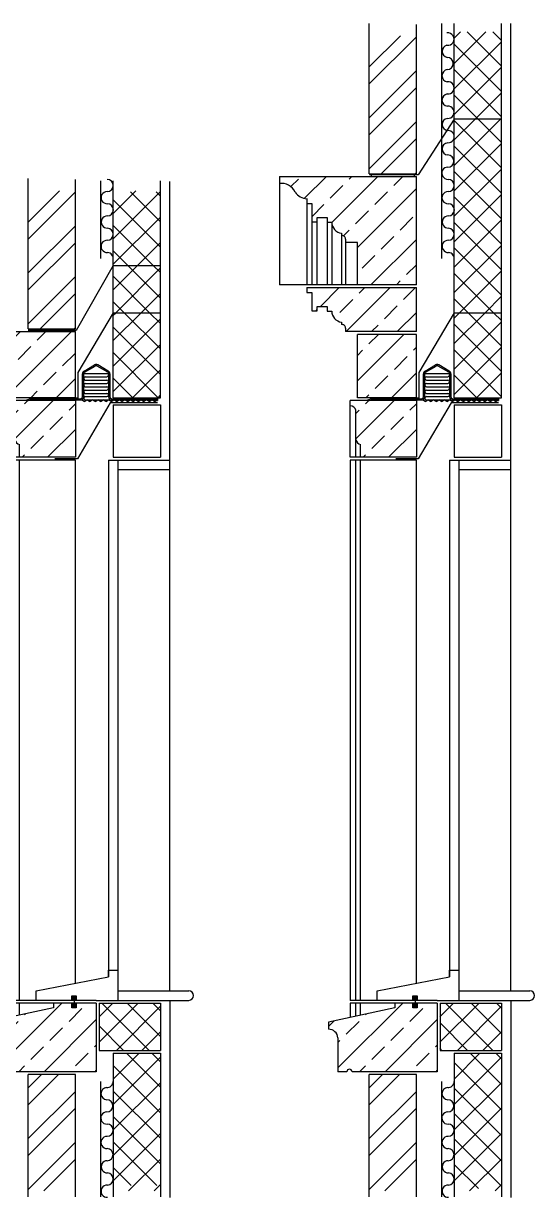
# Model space of a CAD drawing. Extents: x -9127 to 548, y 11049 to 16542.
# Drawn here: x -3676 to -2595, y 11057 to 13541 of the extents above; entities that cross this region are included whole.
import ezdxf

# ---------------------------------------------------------------- set-up
doc = ezdxf.new("R2010")
doc.units = 0
doc.header["$MEASUREMENT"] = 0
doc.layers.get('0').update_dxf_attribs({"linetype": 'CONTINUOUS'})
doc.layers.add('detail', color=7, linetype='CONTINUOUS')

# ---------------------------------------------------------------- blocks, each defined once
blk = doc.blocks.new('*X8')
at = {"color": 0}
for p, q in [((4862, 2652.9), (4909.8, 2700.7)), ((4862, 2599), (4962, 2699)), ((4862, 2545.1), (4962, 2645.1)), ((4913.5, 2542.7), (4962, 2591.2))]:
    blk.add_line(p, q, dxfattribs=at)
blk = doc.blocks.new('*X4')
at = {"color": 0}
for p, q in [((4654, 2175.5), (4735.3, 2256.7)), ((4674.2, 2249.6), (4681.4, 2256.7)), ((4768.5, 2236.1), (4782, 2249.6)), ((4654, 2229.3), (4660.8, 2236.1)), ((4728.1, 2195.7), (4755, 2222.6)), ((4723, 2136.7), (4782, 2195.7)), ((4687.7, 2155.3), (4714.6, 2182.2)), ((4669.1, 2136.7), (4674.2, 2141.8)), ((4782, 2141.8), (4782, 2141.8))]:
    blk.add_line(p, q, dxfattribs=at)
blk = doc.blocks.new('*X2')
at = {"color": 0}
for p, q in [((4492, 2390.6), (4499.1, 2397.7)), ((4525.1, 2369.9), (4558, 2402.7)), ((4579, 2316), (4665.7, 2402.7)), ((4606.9, 2397.7), (4611.8, 2402.7)), ((4633.5, 2262.7), (4773.5, 2402.7)), ((4701.2, 2384.3), (4719.6, 2402.7)), ((4566.5, 2357.3), (4593.4, 2384.3)), ((4660.8, 2343.8), (4687.7, 2370.8)), ((4755, 2330.4), (4782, 2357.3)), ((4620.3, 2303.4), (4647.3, 2330.4)), ((4714.6, 2290), (4741.6, 2316.9)), ((4569.7, 2306.7), (4572.3, 2309.3)), ((4741.3, 2262.7), (4782, 2303.5)), ((4687.4, 2262.7), (4701.2, 2276.5))]:
    blk.add_line(p, q, dxfattribs=at)
blk = doc.blocks.new('*X0')
at = {"color": 0}
for p, q in [((4682, 2634.5), (4748.2, 2700.7)), ((4682, 2598.6), (4782, 2698.6)), ((4682, 2526.8), (4782, 2626.8)), ((4682, 2490.8), (4782, 2590.8)), ((4682, 2419), (4782, 2519)), ((4707.7, 2408.7), (4782, 2483.1)), ((4779.5, 2408.7), (4782, 2411.2))]:
    blk.add_line(p, q, dxfattribs=at)
blk = doc.blocks.new('*X7')
at = {"color": 0}
for p, q in [((4862, 2491.2), (4913.5, 2542.7)), ((4867.4, 2442.7), (4962, 2537.3)), ((4921.3, 2442.7), (4962, 2483.5)), ((4862, 2383.5), (4921.3, 2442.7)), ((4862, 2437.3), (4867.4, 2442.7)), ((4862, 2329.6), (4962, 2429.6)), ((4862, 2275.7), (4962, 2375.7)), ((4902.9, 2262.7), (4962, 2321.8)), ((4956.8, 2262.7), (4962, 2267.9))]:
    blk.add_line(p, q, dxfattribs=at)
blk = doc.blocks.new('*X6')
at = {"color": 0}
for p, q in [((4832, 898.7), (4914.8, 981.4)), ((4832, 952.5), (4860.9, 981.4)), ((4868.7, 881.4), (4962, 974.8)), ((4922.6, 881.4), (4962, 920.9))]:
    blk.add_line(p, q, dxfattribs=at)
blk = doc.blocks.new('*X1')
at = {"color": 0}
for p, q in [((4682, 802.5), (4710.2, 830.7)), ((4682, 766.6), (4746.1, 830.7)), ((4682, 694.8), (4782, 794.8)), ((4682, 658.9), (4782, 758.9)), ((4682, 587), (4782, 687)), ((4715, 584.1), (4782, 651.1))]:
    blk.add_line(p, q, dxfattribs=at)
blk = doc.blocks.new('*X5')
at = {"color": 0}
for p, q in [((4862, 820.9), (4916.6, 875.4)), ((4862, 874.8), (4862.7, 875.4)), ((4862, 767), (4962, 867)), ((4862, 713.1), (4962, 813.1)), ((4862, 659.3), (4962, 759.3)), ((4862, 605.4), (4962, 705.4)), ((4894.6, 584.1), (4962, 651.5)), ((4948.5, 584.1), (4962, 597.6))]:
    blk.add_line(p, q, dxfattribs=at)
blk = doc.blocks.new('*X3')
at = {"color": 0}
for p, q in [((4616, 844.3), (4753.2, 981.4)), ((4768.5, 942.9), (4795.5, 969.9)), ((4674.2, 956.4), (4676.5, 958.7)), ((4715.9, 836.4), (4826, 946.5)), ((4596, 932.1), (4608, 944)), ((4633.8, 916), (4660.8, 942.9)), ((4728.1, 902.5), (4755, 929.5)), ((4616, 898.2), (4620.3, 902.5)), ((4687.7, 862.1), (4714.6, 889)), ((4782, 848.6), (4808.9, 875.6)), ((4822.4, 889), (4826, 892.7)), ((4662, 836.4), (4674.2, 848.6)), ((4823.7, 836.4), (4826, 838.8))]:
    blk.add_line(p, q, dxfattribs=at)
blk = doc.blocks.new('*X9')
at = {"color": 0}
for p, q in [((4962, 2635.3), (4898.8, 2698.5)), ((4962, 2689.2), (4952.7, 2698.5)), ((4962, 2581.4), (4862, 2681.4)), ((4946.8, 2542.7), (4862, 2627.5)), ((4892.9, 2542.7), (4862, 2573.6)), ((4962, 2473.6), (4892.9, 2542.7)), ((4962, 2527.5), (4946.8, 2542.7)), ((4939.1, 2442.7), (4862, 2519.8)), ((4885.2, 2442.7), (4862, 2465.9)), ((4962, 2365.9), (4885.2, 2442.7)), ((4962, 2419.8), (4939.1, 2442.7)), ((4962, 2312), (4862, 2412)), ((4957.4, 2262.7), (4862, 2358.1)), ((4903.5, 2262.7), (4862, 2304.2)), ((4937.8, 881.4), (4837.8, 981.4)), ((4962, 911.1), (4891.6, 981.4)), ((4962, 965), (4945.5, 981.4)), ((4883.9, 881.4), (4832, 933.3)), ((4962, 803.3), (4889.9, 875.4)), ((4962, 857.2), (4943.8, 875.4)), ((4962, 749.4), (4862, 849.4)), ((4962, 695.5), (4862, 795.5)), ((4962, 641.7), (4862, 741.7)), ((4954.2, 595.6), (4862, 687.8)), ((4900.3, 595.6), (4862, 633.9))]:
    blk.add_line(p, q, dxfattribs=at)
blk = doc.blocks.new('26')
at = {"layer": 'detail'}
for p, q in [((-1668.2, 8326.3), (-1668.2, 8644.2)), ((-1568.2, 8326.3), (-1568.2, 8641.9)), ((-1514.1, 8474.7), (-1514.1, 8639.4)), ((-1488.2, 8180.3), (-1488.2, 8639.4)), ((-1388.2, 8180.3), (-1388.2, 8639.4)), ((-1368.2, 6925), (-1368.2, 8638.1)), ((-1488.2, 8460.3), (-1566.7, 8322.9)), ((-1488.2, 8460.3), (-1388.2, 8460.3)), ((-1488.2, 8360.3), (-1562.8, 8233.7)), ((-1488.2, 8360.3), (-1388.2, 8360.3)), ((-1668.2, 8326.3), (-1568.2, 8326.3)), ((-1663.8, 8326.3), (-1663.8, 8320.3)), ((-1572.6, 8326.3), (-1572.6, 8320.3)), ((-1858.2, 8320.3), (-1858.2, 8305.3)), ((-1858.2, 8320.3), (-1568.2, 8320.3)), ((-1566.7, 8322.9), (-1668.3, 8322.9)), ((-1566.7, 8322.9), (-1572.6, 8322.9)), ((-1568.2, 8180.3), (-1568.2, 8320.3)), ((-1799.8, 8273.3), (-1799.8, 8263.3)), ((-1799.8, 8263.3), (-1789.8, 8263.3)), ((-1789.8, 8263.3), (-1789.8, 8224.3)), ((-1550, 8236.7), (-1527.6, 8249.7)), ((-1498.6, 8236.7), (-1521, 8249.7)), ((-1789.8, 8224.3), (-1777.9, 8224.3)), ((-1777.9, 8224.3), (-1777.9, 8233.5)), ((-1777.9, 8233.5), (-1757.2, 8233.5)), ((-1757.2, 8233.5), (-1757.2, 8223.7)), ((-1562.8, 8233.7), (-1562.8, 8180)), ((-1553.3, 8182.2), (-1553.3, 8231)), ((-1550.7, 8231.6), (-1501.4, 8231.6)), ((-1550.7, 8182.2), (-1550.7, 8231)), ((-1548.7, 8234.5), (-1526.3, 8247.4)), ((-1547.2, 8224.6), (-1501.4, 8224.6)), ((-1499.9, 8234.5), (-1522.3, 8247.4)), ((-1497.9, 8231), (-1497.9, 8182.2)), ((-1495.3, 8231), (-1495.3, 8182.2)), ((-1757.2, 8223.7), (-1747.3, 8223.7)), ((-1726.4, 8200.3), (-1726.4, 8195.3)), ((-1547.2, 8217.6), (-1501.4, 8217.6)), ((-1547.2, 8210.6), (-1501.4, 8210.6)), ((-1547.2, 8203.6), (-1501.4, 8203.6)), ((-1718.2, 8187.8), (-1718.2, 8180.3)), ((-1568.2, 8180.3), (-1718.2, 8180.3)), ((-1663.7, 8178.2), (-1671.7, 8175)), ((-1671.7, 8175), (-1671.4, 8174.3)), ((-1666.5, 8174.3), (-1663.2, 8175.6)), ((-1562.8, 8179.5), (-1664.5, 8179.5)), ((-1663.7, 8178.2), (-1557.3, 8178.2)), ((-1663.2, 8175.6), (-1557.3, 8175.6)), ((-1562.8, 8180), (-1562.8, 8179.5)), ((-1549.6, 8172.6), (-1555.3, 8175.6)), ((-1549.6, 8172.6), (-1543.8, 8175.6)), ((-1547.2, 8196.6), (-1501.4, 8196.6)), ((-1547.2, 8189.6), (-1501.4, 8189.6)), ((-1547.2, 8182.6), (-1501.4, 8182.6)), ((-1547.2, 8175.6), (-1497.9, 8175.6)), ((-1538.1, 8172.6), (-1543.8, 8175.6)), ((-1538.1, 8172.6), (-1532.4, 8175.6)), ((-1526.7, 8172.6), (-1532.4, 8175.6)), ((-1526.7, 8172.6), (-1521, 8175.6)), ((-1515.3, 8172.6), (-1521, 8175.6)), ((-1515.3, 8172.6), (-1509.6, 8175.6)), ((-1503.9, 8172.6), (-1509.6, 8175.6)), ((-1503.9, 8172.6), (-1498.1, 8175.6)), ((-1492.4, 8172.6), (-1498.1, 8175.6)), ((-1492.4, 8172.6), (-1486.7, 8175.6)), ((-1491.3, 8178.2), (-1395.3, 8178.2)), ((-1491.3, 8175.6), (-1395.3, 8175.6)), ((-1488.2, 8180.3), (-1388.2, 8180.3)), ((-1481, 8172.6), (-1486.7, 8175.6)), ((-1481, 8172.6), (-1475.3, 8175.6)), ((-1469.6, 8172.6), (-1475.3, 8175.6)), ((-1469.6, 8172.6), (-1463.9, 8175.6)), ((-1458.1, 8172.6), (-1463.9, 8175.6)), ((-1458.1, 8172.6), (-1452.4, 8175.6)), ((-1446.7, 8172.6), (-1452.4, 8175.6)), ((-1446.7, 8172.6), (-1441, 8175.6)), ((-1435.3, 8172.6), (-1441, 8175.6)), ((-1435.3, 8172.6), (-1429.6, 8175.6)), ((-1423.9, 8172.6), (-1429.6, 8175.6)), ((-1423.9, 8172.6), (-1418.1, 8175.6)), ((-1412.4, 8172.6), (-1418.1, 8175.6)), ((-1412.4, 8172.6), (-1406.7, 8175.6)), ((-1401, 8172.6), (-1406.7, 8175.6)), ((-1405.3, 8179.2), (-1394.3, 8179.2)), ((-1401, 8172.6), (-1397.2, 8174.6)), ((-1397.2, 8174.6), (-1394.3, 8174.6)), ((-1395.3, 8178.2), (-1395.3, 8175.6)), ((-1394.3, 8179.2), (-1394.3, 8174.6)), ((-1568.2, 8174.3), (-1708.2, 8174.3)), ((-1708.2, 8054.3), (-1708.2, 8174.3)), ((-1696.2, 8054.3), (-1696.2, 8153.7)), ((-1568.2, 8174.3), (-1568.2, 8054.3)), ((-1494.9, 8169.6), (-1564.1, 8051.2)), ((-1394.6, 8169.6), (-1494.9, 8169.6)), ((-1488.2, 8165.3), (-1388.2, 8165.3)), ((-1488.2, 8165.3), (-1488.2, 8054.3)), ((-1388.2, 8165.3), (-1388.2, 8054.3)), ((-1686.2, 8054.3), (-1686.2, 8081.1)), ((-1568.2, 8054.3), (-1708.2, 8054.3)), ((-1564.1, 8051.2), (-1612, 8051.2)), ((-1488.2, 8054.3), (-1388.2, 8054.3)), ((-1568.2, 8048.3), (-1708.2, 8048.3)), ((-1708.2, 8048.3), (-1708.2, 6905)), ((-1696.2, 6905), (-1696.2, 8048.3)), ((-1686.2, 6905), (-1686.2, 8048.3)), ((-1568.2, 6941.3), (-1568.2, 8048.3)), ((-1498.2, 8048.3), (-1368.2, 8048.3)), ((-1498.2, 8048.3), (-1498.2, 6955)), ((-1478.2, 8048.3), (-1478.2, 6905)), ((-1478.2, 8028.3), (-1368.2, 8028.3)), ((-1498.2, 6968.9), (-1478.2, 6968.9)), ((-1498.2, 6955), (-1498.2, 6968.9)), ((-1651.2, 6925), (-1498.2, 6955)), ((-1651.2, 6905), (-1651.2, 6925)), ((-1575.8, 6914.3), (-1566.7, 6914.3)), ((-1575.8, 6905), (-1575.8, 6914.3)), ((-1566.7, 6914.3), (-1566.7, 6905)), ((-1478.2, 6925), (-1328.2, 6925)), ((-1614.2, 6889), (-1754.2, 6859)), ((-1524.2, 6905), (-1708.2, 6905)), ((-1708.2, 6899), (-1708.2, 6868.9)), ((-1524.2, 6899), (-1708.2, 6899)), ((-1696.2, 6871.4), (-1696.2, 6899)), ((-1686.2, 6873.6), (-1686.2, 6899)), ((-1614.2, 6899), (-1614.2, 6889)), ((-1575.8, 6888.9), (-1575.8, 6899)), ((-1566.7, 6888.9), (-1575.8, 6888.9)), ((-1571, 6905.8), (-1571, 6896.1)), ((-1566.7, 6899), (-1566.7, 6888.9)), ((-1524.2, 6905), (-1328.2, 6905)), ((-1524.2, 6899), (-1524.2, 6754)), ((-1518.2, 6899), (-1518.2, 6799)), ((-1518.2, 6899), (-1388.2, 6899)), ((-1388.2, 6899), (-1388.2, 6799)), ((-1368.2, 6905), (-1368.2, 6799)), ((-1754.2, 6859), (-1754.2, 6844)), ((-1734.2, 6825.5), (-1734.2, 6754)), ((-1518.2, 6799), (-1388.2, 6799)), ((-1488.2, 6793), (-1388.2, 6793)), ((-1488.2, 6793), (-1488.2, 6489)), ((-1388.2, 6793), (-1388.2, 6489)), ((-1368.2, 6799), (-1368.2, 6488)), ((-1715.4, 6754), (-1734.2, 6754)), ((-1524.2, 6754), (-1704.3, 6754)), ((-1568.2, 6748.3), (-1668.2, 6748.3)), ((-1668.2, 6489), (-1668.2, 6748.3)), ((-1568.2, 6489), (-1568.2, 6748.3)), ((-1514.1, 6639.9), (-1514.1, 6733.3)), ((-1514.1, 6489), (-1514.1, 6639.9))]:
    blk.add_line(p, q, dxfattribs=at)
for centre, radius, start, end in [((-1501.1, 8629.6), 12.9, 270, 90), ((-1501.1, 8603.8), 12.9, 90, 271.8319), ((-1500.7, 8578), 12.9, 270, 90), ((-1500.7, 8552.2), 12.9, 90, 271.8319), ((-1501.1, 8526.4), 12.9, 273.2723, 86.7277), ((-1501, 8500.6), 12.9, 87.2031, 274.6288), ((-1501.2, 8474.6), 13.1, 350.8493, 84.4626), ((-1853.4, 8274.6), 31, 23.7662, 98.989), ((-1797.3, 8307.6), 34.4, 216.4713, 265.9248), ((-1524.3, 8244), 6.6, 60, 120), ((-1546.7, 8231), 6.6, 120, 180), ((-1546.7, 8231), 4, 120, 180), ((-1547.2, 8221.1), 3.5, 90, 270), ((-1524.3, 8244), 4, 60, 120), ((-1501.4, 8228.1), 3.5, 270, 90), ((-1501.9, 8231), 4, 0, 60), ((-1501.9, 8231), 6.6, 0, 60), ((-1724.3, 8223.2), 23, 178.7283, 264.6114), ((-1547.2, 8207.1), 3.5, 90, 270), ((-1501.4, 8214.1), 3.5, 270, 90), ((-1501.4, 8200.1), 3.5, 270, 90), ((-1725.7, 8187.8), 7.49, 0, 95.3837), ((-1557.3, 8182.2), 4, 270, 0), ((-1557.3, 8182.2), 6.6, 270, 0), ((-1547.2, 8193.1), 3.5, 90, 270), ((-1547.2, 8179.1), 3.5, 90, 270), ((-1501.4, 8186.1), 3.5, 270, 90), ((-1491.3, 8182.2), 6.6, 180, 270), ((-1491.3, 8182.2), 4, 180, 270), ((-1708.4, 8150.9), 12.4, 13.0026, 89.4586), ((-1683.8, 8093.3), 12.5, 186.0055, 258.6441), ((-1328.2, 6915), 10, 270, 90), ((-1754.3, 6823.8), 20.2, 4.7827, 89.7207), ((-1709.9, 6753.6), 5.55, 3.7391, 176.2609), ((-1501.3, 6707.5), 12.9, 93.4511, 268.3808), ((-1501.2, 6733.3), 12.9, 266.1979, 0.0944), ((-1501.6, 6681.7), 12.9, 270, 90), ((-1501.6, 6655.9), 12.9, 90, 271.8319), ((-1501.2, 6630.1), 12.9, 270, 90), ((-1501.2, 6604.2), 12.9, 90, 271.8319), ((-1501.4, 6578.4), 12.9, 272.5316, 87.4684), ((-1500.8, 6552.6), 12.9, 90, 271.8319), ((-1501.1, 6526.8), 12.9, 273.2723, 86.7277), ((-1501, 6501), 12.9, 87.2031, 274.6288)]:
    blk.add_arc(centre, radius, start, end, dxfattribs=at)
for points in [[(-1575.8, 6914.3), (-1566.7, 6914.3), (-1575.8, 6905), (-1566.6, 6905)], [(-1575.8, 6899.1), (-1566.7, 6899.1), (-1575.6, 6888.9), (-1566.7, 6888.9)]]:
    blk.add_solid(points, dxfattribs=at)
for name in ['*X0', '*X9', '*X8', '*X7', '*X2', '*X4', '*X3', '*X6', '*X5', '*X1']:
    blk.add_blockref(name, (-6350.2, 5917.6), dxfattribs=at)
blk = doc.blocks.new('*X10')
at = {"color": 0}
for p, q in [((4682, 2634.5), (4748.2, 2700.7)), ((4682, 2598.6), (4782, 2698.6)), ((4682, 2526.8), (4782, 2626.8)), ((4682, 2490.8), (4782, 2590.8)), ((4682, 2419), (4782, 2519)), ((4707.7, 2408.7), (4782, 2483.1)), ((4779.5, 2408.7), (4782, 2411.2))]:
    blk.add_line(p, q, dxfattribs=at)
blk = doc.blocks.new('*X13')
at = {"color": 0}
for p, q in [((4654, 2175.5), (4735.3, 2256.7)), ((4674.2, 2249.6), (4681.4, 2256.7)), ((4768.5, 2236.1), (4782, 2249.6)), ((4654, 2229.3), (4660.8, 2236.1)), ((4728.1, 2195.7), (4755, 2222.6)), ((4723, 2136.7), (4782, 2195.7)), ((4687.7, 2155.3), (4714.6, 2182.2)), ((4669.1, 2136.7), (4674.2, 2141.8)), ((4782, 2141.8), (4782, 2141.8))]:
    blk.add_line(p, q, dxfattribs=at)
blk = doc.blocks.new('*X16')
at = {"color": 0}
for p, q in [((6149, 2970), (6216, 3037)), ((6149, 3023.9), (6162.1, 3037)), ((6149, 2916.1), (6249, 3016.1)), ((6149, 2862.2), (6249, 2962.2)), ((6193, 2852.3), (6249, 2908.3)), ((6149, 2754.5), (6246.9, 2852.3)), ((6149, 2808.3), (6193, 2852.3)), ((6246.9, 2852.3), (6249, 2854.5)), ((6149, 2700.6), (6249, 2800.6)), ((6149, 2646.7), (6249, 2746.7)), ((6149, 2592.8), (6249, 2692.8)), ((6149, 2538.9), (6249, 2638.9)), ((6149, 2485.1), (6249, 2585.1)), ((6160.5, 2442.7), (6249, 2531.2)), ((6214.4, 2442.7), (6249, 2477.3)), ((6149, 2431.2), (6160.5, 2442.7)), ((6149, 2377.3), (6214.4, 2442.7)), ((6149, 2323.4), (6249, 2423.4)), ((6149, 2269.5), (6249, 2369.5)), ((6196.1, 2262.7), (6249, 2315.7))]:
    blk.add_line(p, q, dxfattribs=at)
blk = doc.blocks.new('*X17')
at = {"color": 0}
for p, q in [((6249, 2964.7), (6176.7, 3037)), ((6249, 3018.6), (6230.6, 3037)), ((6249, 2910.9), (6149, 3010.9)), ((6249, 2857), (6149, 2957)), ((6199.8, 2852.3), (6149, 2903.1)), ((6249, 2749.2), (6149, 2849.2)), ((6249, 2803.1), (6199.8, 2852.3)), ((6249, 2695.3), (6149, 2795.3)), ((6249, 2641.5), (6149, 2741.5)), ((6249, 2587.6), (6149, 2687.6)), ((6249, 2533.7), (6149, 2633.7)), ((6249, 2479.8), (6149, 2579.8)), ((6232.2, 2442.7), (6149, 2525.9)), ((6178.3, 2442.7), (6149, 2472)), ((6249, 2372), (6178.3, 2442.7)), ((6249, 2425.9), (6232.2, 2442.7)), ((6249, 2318.2), (6149, 2418.2)), ((6249, 2264.3), (6149, 2364.3)), ((6196.7, 2262.7), (6149, 2310.4))]:
    blk.add_line(p, q, dxfattribs=at)
blk = doc.blocks.new('*X14')
at = {"color": 0}
for p, q in [((4862, 820.9), (4916.6, 875.4)), ((4862, 874.8), (4862.7, 875.4)), ((4862, 767), (4962, 867)), ((4862, 713.1), (4962, 813.1)), ((4862, 659.3), (4962, 759.3)), ((4862, 605.4), (4962, 705.4)), ((4894.6, 584.1), (4962, 651.5)), ((4948.5, 584.1), (4962, 597.6))]:
    blk.add_line(p, q, dxfattribs=at)
blk = doc.blocks.new('*X12')
at = {"color": 0}
for p, q in [((4616, 844.3), (4753.2, 981.4)), ((4768.5, 942.9), (4795.5, 969.9)), ((4674.2, 956.4), (4676.5, 958.7)), ((4715.9, 836.4), (4826, 946.5)), ((4596, 932.1), (4608, 944)), ((4633.8, 916), (4660.8, 942.9)), ((4728.1, 902.5), (4755, 929.5)), ((4616, 898.2), (4620.3, 902.5)), ((4687.7, 862.1), (4714.6, 889)), ((4782, 848.6), (4808.9, 875.6)), ((4822.4, 889), (4826, 892.7)), ((4662, 836.4), (4674.2, 848.6)), ((4823.7, 836.4), (4826, 838.8))]:
    blk.add_line(p, q, dxfattribs=at)
blk = doc.blocks.new('*X11')
at = {"color": 0}
for p, q in [((4682, 802.5), (4710.2, 830.7)), ((4682, 766.6), (4746.1, 830.7)), ((4682, 694.8), (4782, 794.8)), ((4682, 658.9), (4782, 758.9)), ((4682, 587), (4782, 687)), ((4715, 584.1), (4782, 651.1))]:
    blk.add_line(p, q, dxfattribs=at)
blk = doc.blocks.new('*X15')
at = {"color": 0}
for p, q in [((4832, 898.7), (4914.8, 981.4)), ((4832, 952.5), (4860.9, 981.4)), ((4868.7, 881.4), (4962, 974.8)), ((4922.6, 881.4), (4962, 920.9))]:
    blk.add_line(p, q, dxfattribs=at)
blk = doc.blocks.new('*X18')
at = {"color": 0}
for p, q in [((6230.9, 881.4), (6130.9, 981.4)), ((6249, 917.2), (6184.8, 981.4)), ((6249, 971.1), (6238.7, 981.4)), ((6177, 881.4), (6119, 939.5)), ((6123.1, 881.4), (6119, 885.6)), ((6249, 809.5), (6183, 875.4)), ((6249, 863.4), (6236.9, 875.4)), ((6249, 755.6), (6149, 855.6)), ((6249, 701.7), (6149, 801.7)), ((6249, 647.8), (6149, 747.8)), ((6249, 594), (6149, 694)), ((6200.2, 588.9), (6149, 640.1))]:
    blk.add_line(p, q, dxfattribs=at)
blk = doc.blocks.new('27')
at = {"color": 2}
for p, q in [((-1049.7, 8373.5), (-1009.9, 8413.3)), ((-995.2, 8320.3), (-902.2, 8413.3)), ((-967.9, 8401.4), (-956, 8413.3)), ((-873.6, 8387.9), (-848.3, 8413.3)), ((-1008.3, 8361), (-981.4, 8387.9)), ((-914, 8347.5), (-887.1, 8374.5)), ((-1058.9, 8364.3), (-1056.3, 8366.9)), ((-887.4, 8320.3), (-846.6, 8361)), ((-941.3, 8320.3), (-927.5, 8334.1))]:
    blk.add_line(p, q, dxfattribs=at)
at = {"layer": 'detail'}
for p, q in [((-946.6, 8654.5), (-946.6, 8972.4)), ((-846.6, 8654.5), (-846.6, 8970.1)), ((-792.5, 8474.7), (-792.5, 8972.3)), ((-766.6, 8180.3), (-766.6, 8972.3)), ((-666.6, 8180.3), (-666.6, 8972.3)), ((-646.6, 6925), (-646.6, 8972.3)), ((-766.6, 8769.9), (-843.1, 8651.8)), ((-666.6, 8769.9), (-766.6, 8769.9)), ((-1136.6, 8648.6), (-846.6, 8648.6)), ((-1136.6, 8648.6), (-1136.6, 8419.3)), ((-1083.1, 8602.3), (-1036.9, 8648.6)), ((-1025.7, 8550.9), (-928, 8648.6)), ((-988.7, 8642.9), (-983, 8648.6)), ((-946.6, 8654.5), (-846.6, 8654.5)), ((-843.1, 8651.8), (-945.9, 8651.8)), ((-942.2, 8654.5), (-942.2, 8648.5)), ((-894.4, 8629.4), (-875.2, 8648.6)), ((-851, 8654.5), (-851, 8648.5)), ((-846.6, 8508.6), (-846.6, 8648.6)), ((-1112.3, 8627.1), (-1096.4, 8642.9)), ((-1029.1, 8602.5), (-1002.1, 8629.4)), ((-971.6, 8498.3), (-846.6, 8623.3)), ((-1078.2, 8601.6), (-1078.2, 8419.3)), ((-934.8, 8589), (-907.9, 8616)), ((-1078.2, 8591.6), (-1068.2, 8591.6)), ((-1068.2, 8591.6), (-1068.2, 8419.3)), ((-1068.2, 8563.4), (-1042.6, 8589)), ((-975.2, 8548.6), (-948.3, 8575.5)), ((-1068.2, 8552.6), (-1056.3, 8552.6)), ((-1056.3, 8419.3), (-1056.3, 8561.9)), ((-1056.3, 8561.9), (-1035.6, 8561.9)), ((-1035.6, 8561.9), (-1035.6, 8419.3)), ((-1035.6, 8552), (-1025.7, 8552)), ((-1025.7, 8552), (-1025.7, 8419.1)), ((-880.9, 8535.1), (-854, 8562.1)), ((-1004.8, 8528.6), (-1004.8, 8419.3)), ((-1000.9, 8522.9), (-988.7, 8535.1)), ((-996.6, 8516.1), (-996.6, 8419.3)), ((-971.6, 8508.6), (-996.6, 8508.6)), ((-971.6, 8419.3), (-971.6, 8508.6)), ((-942.9, 8419.3), (-846.6, 8515.5)), ((-921.3, 8494.7), (-894.4, 8521.7)), ((-846.6, 8419.3), (-846.6, 8508.6)), ((-961.7, 8454.3), (-934.8, 8481.2)), ((-867.4, 8440.8), (-846.6, 8461.6)), ((-889, 8419.3), (-880.9, 8427.4)), ((-971.6, 8419.3), (-1136.6, 8419.3)), ((-1078.2, 8413.3), (-1078.2, 8403.3)), ((-1078.2, 8413.3), (-846.6, 8413.3)), ((-1078.2, 8403.3), (-1068.2, 8403.3)), ((-1068.2, 8403.3), (-1068.2, 8364.3)), ((-846.6, 8419.3), (-971.6, 8419.3)), ((-846.6, 8320.3), (-846.6, 8413.3)), ((-846.6, 8320.3), (-846.6, 8413.3)), ((-1056.3, 8364.3), (-1056.3, 8373.5)), ((-1056.3, 8373.5), (-1035.6, 8373.5)), ((-1035.6, 8373.5), (-1035.6, 8363.7)), ((-1068.2, 8364.3), (-1056.3, 8364.3)), ((-1035.6, 8363.7), (-1025.7, 8363.7)), ((-766.6, 8360.3), (-841.3, 8233.7)), ((-766.6, 8360.3), (-666.6, 8360.3)), ((-1004.8, 8340.3), (-1004.8, 8335.3)), ((-996.6, 8327.8), (-996.6, 8320.3)), ((-846.6, 8320.3), (-996.6, 8320.3)), ((-846.6, 8320.3), (-971.6, 8320.3)), ((-846.6, 8314.3), (-971.6, 8314.3)), ((-971.6, 8180.3), (-971.6, 8314.3)), ((-846.6, 8180.3), (-846.6, 8314.3)), ((-828.4, 8236.7), (-806, 8249.7)), ((-777, 8236.7), (-799.4, 8249.7)), ((-841.3, 8233.7), (-841.3, 8180)), ((-831.7, 8182.2), (-831.7, 8231)), ((-829.1, 8231.6), (-779.8, 8231.6)), ((-829.1, 8182.2), (-829.1, 8231)), ((-827.1, 8234.5), (-804.7, 8247.4)), ((-825.6, 8224.6), (-779.8, 8224.6)), ((-778.3, 8234.5), (-800.7, 8247.4)), ((-776.3, 8231), (-776.3, 8182.2)), ((-773.7, 8231), (-773.7, 8182.2)), ((-825.6, 8217.6), (-779.8, 8217.6)), ((-825.6, 8210.6), (-779.8, 8210.6)), ((-825.6, 8203.6), (-779.8, 8203.6)), ((-846.6, 8180.3), (-971.6, 8180.3)), ((-942.1, 8178.2), (-950.1, 8175)), ((-950.1, 8175), (-949.8, 8174.3)), ((-944.9, 8174.3), (-941.6, 8175.6)), ((-841.3, 8179.5), (-942.9, 8179.5)), ((-942.1, 8178.2), (-835.7, 8178.2)), ((-941.6, 8175.6), (-835.7, 8175.6)), ((-841.3, 8180), (-841.3, 8179.5)), ((-828, 8172.6), (-833.7, 8175.6)), ((-828, 8172.6), (-822.3, 8175.6)), ((-825.6, 8196.6), (-779.8, 8196.6)), ((-825.6, 8189.6), (-779.8, 8189.6)), ((-825.6, 8182.6), (-779.8, 8182.6)), ((-825.6, 8175.6), (-776.3, 8175.6)), ((-816.5, 8172.6), (-822.3, 8175.6)), ((-816.5, 8172.6), (-810.8, 8175.6)), ((-805.1, 8172.6), (-810.8, 8175.6)), ((-805.1, 8172.6), (-799.4, 8175.6)), ((-793.7, 8172.6), (-799.4, 8175.6)), ((-793.7, 8172.6), (-788, 8175.6)), ((-782.3, 8172.6), (-788, 8175.6)), ((-782.3, 8172.6), (-776.6, 8175.6)), ((-770.8, 8172.6), (-776.6, 8175.6)), ((-770.8, 8172.6), (-765.1, 8175.6)), ((-769.7, 8178.2), (-673.7, 8178.2)), ((-769.7, 8175.6), (-673.7, 8175.6)), ((-766.6, 8180.3), (-666.6, 8180.3)), ((-759.4, 8172.6), (-765.1, 8175.6)), ((-759.4, 8172.6), (-753.7, 8175.6)), ((-748, 8172.6), (-753.7, 8175.6)), ((-748, 8172.6), (-742.3, 8175.6)), ((-736.6, 8172.6), (-742.3, 8175.6)), ((-736.6, 8172.6), (-730.8, 8175.6)), ((-725.1, 8172.6), (-730.8, 8175.6)), ((-725.1, 8172.6), (-719.4, 8175.6)), ((-713.7, 8172.6), (-719.4, 8175.6)), ((-713.7, 8172.6), (-708, 8175.6)), ((-702.3, 8172.6), (-708, 8175.6)), ((-702.3, 8172.6), (-696.6, 8175.6)), ((-690.8, 8172.6), (-696.6, 8175.6)), ((-690.8, 8172.6), (-685.1, 8175.6)), ((-679.4, 8172.6), (-685.1, 8175.6)), ((-683.7, 8179.2), (-672.7, 8179.2)), ((-679.4, 8172.6), (-675.6, 8174.6)), ((-675.6, 8174.6), (-672.7, 8174.6)), ((-673.7, 8178.2), (-673.7, 8175.6)), ((-672.7, 8179.2), (-672.7, 8174.6)), ((-846.6, 8174.3), (-986.6, 8174.3)), ((-986.6, 8054.3), (-986.6, 8174.3)), ((-974.6, 8054.3), (-974.6, 8153.7)), ((-846.6, 8174.3), (-846.6, 8054.3)), ((-773.3, 8169.6), (-842.6, 8051.2)), ((-673, 8169.6), (-773.3, 8169.6)), ((-766.6, 8165.3), (-666.6, 8165.3)), ((-766.6, 8165.3), (-766.6, 8054.3)), ((-666.6, 8165.3), (-666.6, 8054.3)), ((-964.6, 8054.3), (-964.6, 8081.1)), ((-846.6, 8054.3), (-986.6, 8054.3)), ((-842.6, 8051.2), (-890.4, 8051.2)), ((-766.6, 8054.3), (-666.6, 8054.3)), ((-846.5, 8048.3), (-986.6, 8048.3)), ((-986.6, 8048.3), (-986.6, 6905)), ((-974.6, 6905), (-974.6, 8048.3)), ((-964.6, 6905), (-964.6, 8048.3)), ((-846.5, 6941.3), (-846.5, 8048.3)), ((-776.6, 8048.3), (-646.6, 8048.3)), ((-776.6, 8048.3), (-776.6, 6955)), ((-756.6, 8048.3), (-756.6, 6905)), ((-756.6, 8028.3), (-646.6, 8028.3)), ((-776.6, 6968.9), (-756.6, 6968.9)), ((-776.6, 6955), (-776.6, 6968.9)), ((-929.6, 6925), (-776.6, 6955)), ((-929.6, 6905), (-929.6, 6925)), ((-854.2, 6914.3), (-845.1, 6914.3)), ((-854.2, 6905), (-854.2, 6914.3)), ((-845.1, 6914.3), (-845.1, 6905)), ((-756.6, 6925), (-606.6, 6925)), ((-892.6, 6889), (-1032.6, 6859)), ((-802.6, 6905), (-986.6, 6905)), ((-986.6, 6899), (-986.6, 6868.9)), ((-802.6, 6899), (-986.6, 6899)), ((-974.6, 6871.4), (-974.6, 6899)), ((-964.6, 6873.6), (-964.6, 6899)), ((-892.6, 6899), (-892.6, 6889)), ((-854.2, 6888.9), (-854.2, 6899)), ((-845.1, 6888.9), (-854.2, 6888.9)), ((-849.4, 6905.8), (-849.4, 6896.1)), ((-845.1, 6899), (-845.1, 6888.9)), ((-802.6, 6905), (-606.6, 6905)), ((-802.6, 6899), (-802.6, 6754)), ((-796.6, 6899), (-796.6, 6799)), ((-796.6, 6899), (-666.6, 6899)), ((-666.6, 6899), (-666.6, 6799)), ((-646.6, 6905), (-646.6, 6799)), ((-1032.6, 6859), (-1032.6, 6844)), ((-1012.6, 6825.5), (-1012.6, 6754)), ((-796.6, 6799), (-666.6, 6799)), ((-766.6, 6793), (-666.6, 6793)), ((-766.6, 6793), (-766.6, 6489)), ((-666.6, 6793), (-666.6, 6489)), ((-646.6, 6799), (-646.6, 6488)), ((-993.8, 6754), (-1012.6, 6754)), ((-802.6, 6754), (-982.7, 6754)), ((-846.6, 6748.3), (-946.6, 6748.3)), ((-946.6, 6489), (-946.6, 6748.3)), ((-846.6, 6489), (-846.6, 6748.3)), ((-792.5, 6639.9), (-792.5, 6733.3)), ((-792.5, 6489), (-792.5, 6639.9))]:
    blk.add_line(p, q, dxfattribs=at)
at = {"layer": 'detail', "color": 2}
for p, q in [((-971.6, 8215.9), (-873.3, 8314.3)), ((-947.2, 8294.2), (-927.1, 8314.3)), ((-971.6, 8269.8), (-960.7, 8280.7)), ((-852.9, 8280.7), (-846.6, 8287)), ((-893.3, 8240.3), (-866.4, 8267.3)), ((-933.7, 8199.9), (-906.8, 8226.9)), ((-899.5, 8180.3), (-846.6, 8233.1)), ((-953.4, 8180.3), (-947.2, 8186.5))]:
    blk.add_line(p, q, dxfattribs=at)
at = {"layer": 'detail'}
for centre, radius, start, end in [((-780.1, 8939.3), 13.1, 261.4497, 98.5503), ((-779.3, 8913.5), 13.1, 101.957, 259.8749), ((-781.6, 8887.7), 12.9, 270, 90), ((-779.4, 8861.9), 13.1, 99.8087, 262.0232), ((-779.8, 8836.1), 13, 263.5918, 96.4082), ((-779.5, 8810.3), 13, 97.7271, 264.1048), ((-779.7, 8784.5), 13, 265.2451, 94.7549), ((-779.5, 8758.7), 12.9, 95.7106, 266.1213), ((-779.4, 8732.8), 12.9, 265.8274, 94.1726), ((-779.5, 8707), 12.9, 93.7572, 268.0747), ((-780, 8681.2), 12.9, 270, 90), ((-780, 8655.4), 12.9, 90, 271.8319), ((-1131.8, 8603), 31, 23.7662, 98.989), ((-779.6, 8629.6), 12.9, 270, 90), ((-1075.8, 8635.9), 34.4, 216.4713, 265.9248), ((-779.6, 8603.8), 12.9, 90, 271.8319), ((-779.1, 8578), 12.9, 270, 90), ((-1002.7, 8551.5), 23, 178.7283, 264.6114), ((-779.1, 8552.2), 12.9, 90, 271.8319), ((-1004.1, 8516.1), 7.49, 0, 95.3837), ((-779.5, 8526.4), 12.9, 273.2723, 86.7277), ((-779.4, 8500.6), 12.9, 87.2031, 274.6288), ((-779.6, 8474.6), 13.1, 350.8493, 84.4626), ((-1002.7, 8363.2), 23, 178.7283, 264.6114), ((-1004.1, 8327.8), 7.49, 0, 95.3837), ((-802.7, 8244), 6.6, 60, 120), ((-825.1, 8231), 6.6, 120, 180), ((-825.1, 8231), 4, 120, 180), ((-825.6, 8221.1), 3.5, 90, 270), ((-802.7, 8244), 4, 60, 120), ((-779.8, 8228.1), 3.5, 270, 90), ((-780.3, 8231), 4, 0, 60), ((-780.3, 8231), 6.6, 0, 60), ((-825.6, 8207.1), 3.5, 90, 270), ((-779.8, 8214.1), 3.5, 270, 90), ((-779.8, 8200.1), 3.5, 270, 90), ((-835.7, 8182.2), 4, 270, 0), ((-835.7, 8182.2), 6.6, 270, 0), ((-825.6, 8193.1), 3.5, 90, 270), ((-825.6, 8179.1), 3.5, 90, 270), ((-779.8, 8186.1), 3.5, 270, 90), ((-769.7, 8182.2), 6.6, 180, 270), ((-769.7, 8182.2), 4, 180, 270), ((-986.8, 8150.9), 12.4, 13.0026, 89.4586), ((-962.2, 8093.3), 12.5, 186.0055, 258.6441), ((-606.6, 6915), 10, 270, 90), ((-1032.7, 6823.8), 20.2, 4.7827, 89.7207), ((-988.3, 6753.6), 5.55, 3.7391, 176.2609), ((-779.7, 6707.5), 12.9, 93.4511, 268.3808), ((-779.6, 6733.3), 12.9, 266.1979, 0.0944), ((-780, 6681.7), 12.9, 270, 90), ((-780, 6655.9), 12.9, 90, 271.8319), ((-779.6, 6630.1), 12.9, 270, 90), ((-779.6, 6604.2), 12.9, 90, 271.8319), ((-779.8, 6578.4), 12.9, 272.5316, 87.4684), ((-779.2, 6552.6), 12.9, 90, 271.8319), ((-779.5, 6526.8), 12.9, 273.2723, 86.7277), ((-779.4, 6501), 12.9, 87.2031, 274.6288)]:
    blk.add_arc(centre, radius, start, end, dxfattribs=at)
for points in [[(-854.2, 6914.3), (-845.1, 6914.3), (-854.2, 6905), (-845, 6905)], [(-854.2, 6899.1), (-845.1, 6899.1), (-854, 6888.9), (-845.1, 6888.9)]]:
    blk.add_solid(points, dxfattribs=at)
for name, p in [('*X10', (-5628.7, 6245.8)), ('*X16', (-6915.6, 5917.6)), ('*X17', (-6915.6, 5917.6)), ('*X13', (-5628.7, 5917.6)), ('*X12', (-5628.7, 5917.6)), ('*X15', (-5628.7, 5917.6)), ('*X18', (-6915.6, 5917.6)), ('*X14', (-5628.7, 5917.6)), ('*X11', (-5628.7, 5917.6))]:
    blk.add_blockref(name, p, dxfattribs=at)

msp = doc.modelspace()

# ---------------------------------------------------------------- block references
for name in ['27', '26']:
    msp.add_blockref(name, (-1998.3, 4568.8))

doc.saveas('drawing.dxf')
